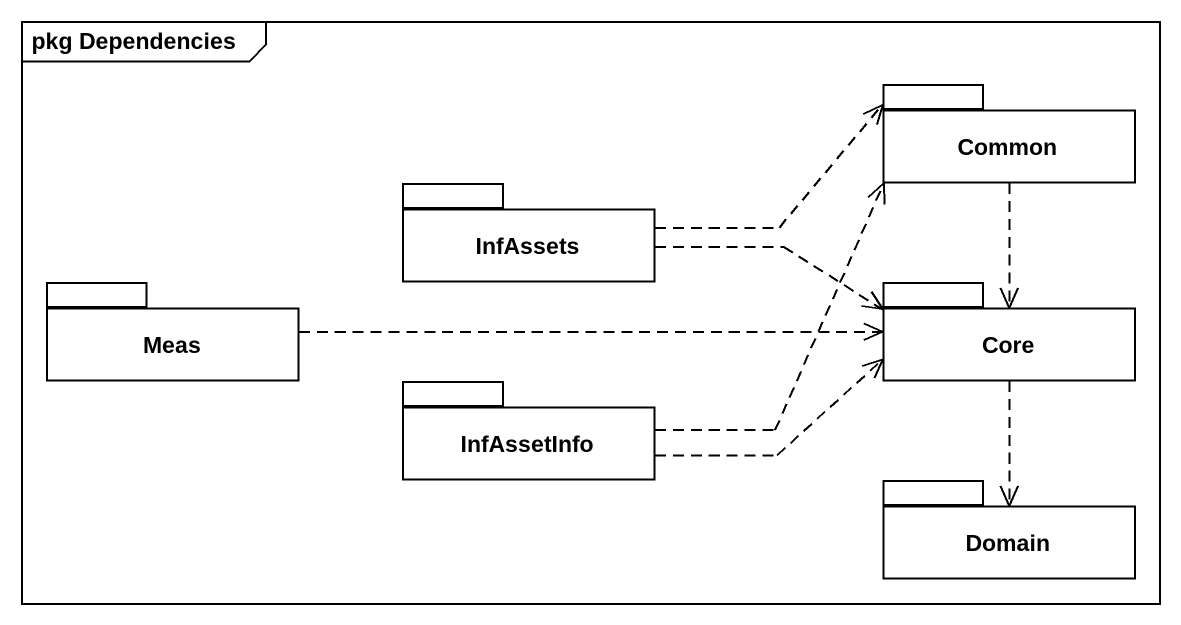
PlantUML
@startuml
mainframe pkg Dependencies
package Common {
}
package InfAssets {
}
package Meas {
}
package Core {
}
package InfAssetInfo {
}
package Domain {
}
Common ..> Core
InfAssets .right.> Common
InfAssets .right.> Core
Meas .right.> Core
Core ..> Domain
InfAssetInfo .up.> Common
InfAssetInfo .right.> Core
@enduml
